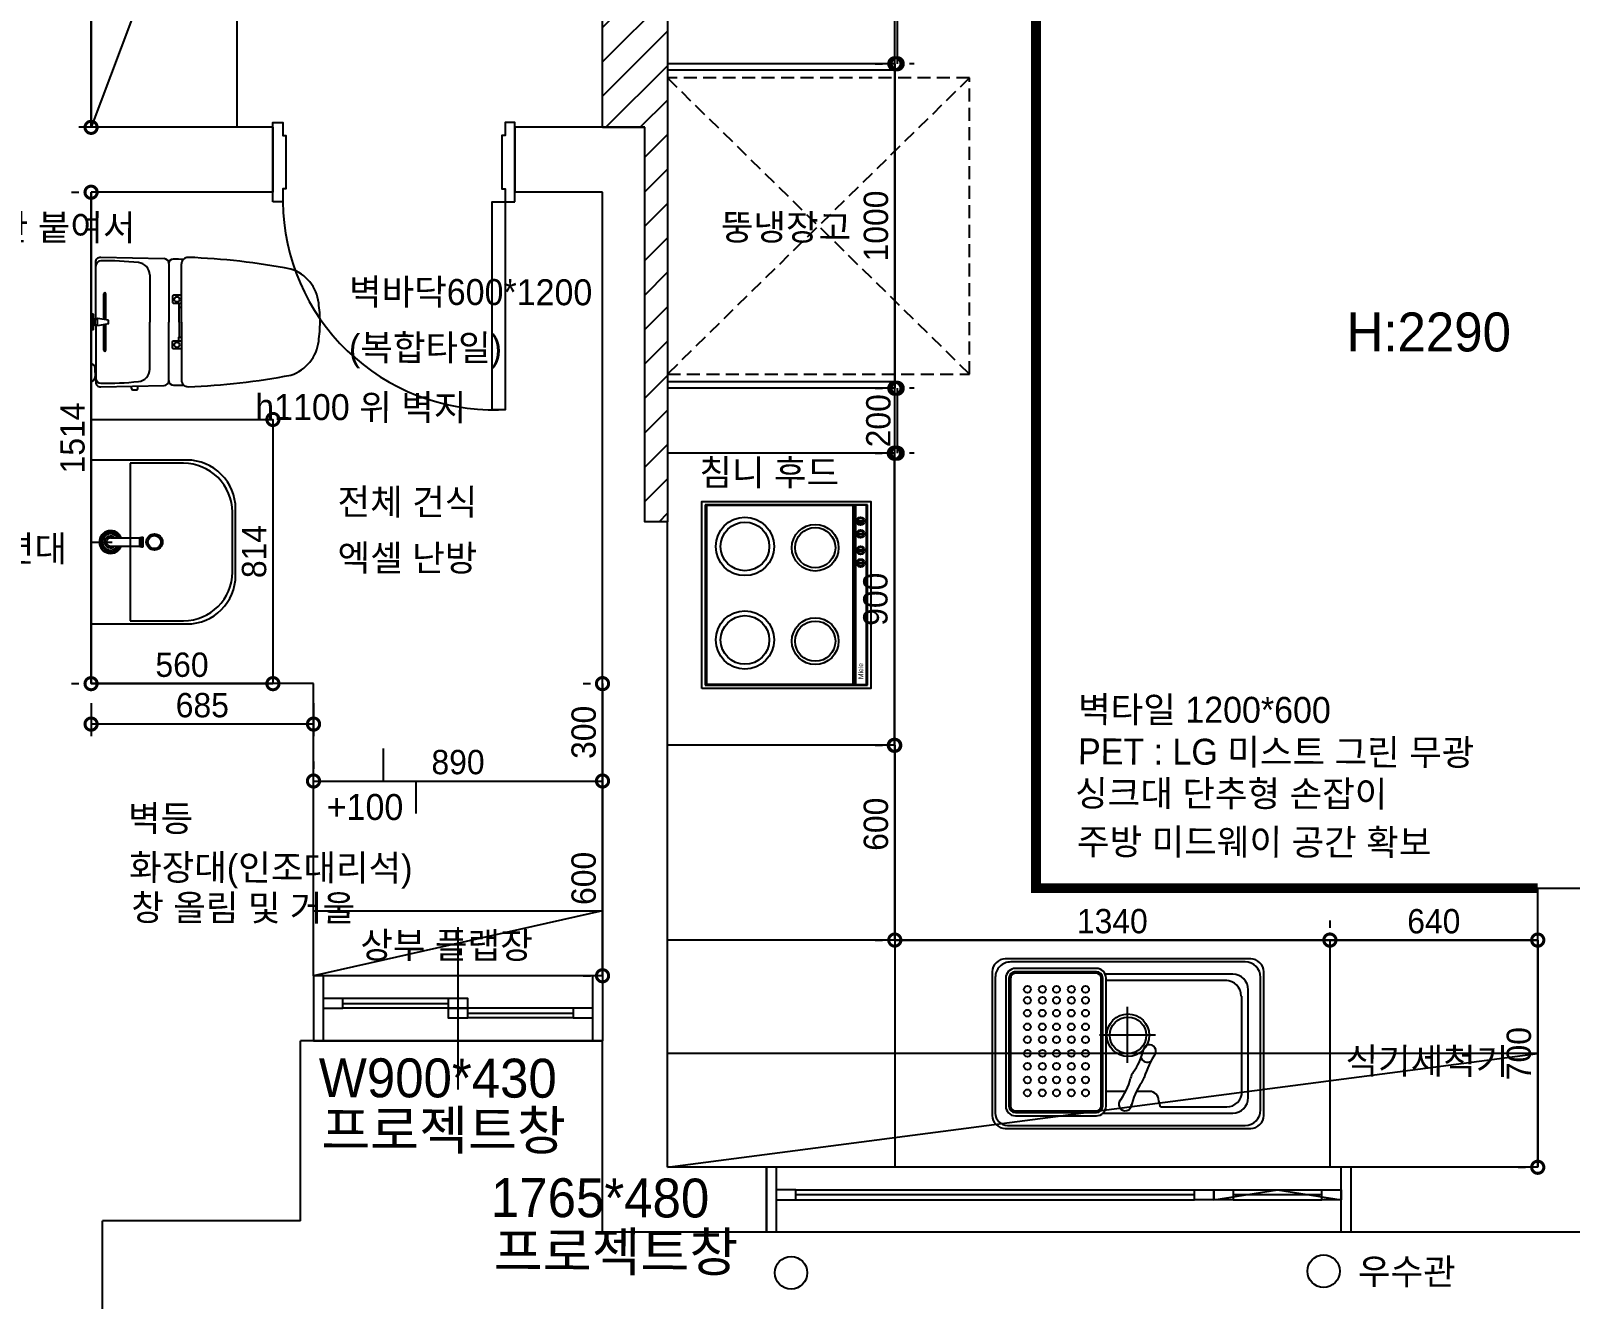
# Model space of a CAD drawing. Header units: inches. Extents: x -4181 to 116552, y 25636 to 44656.
# Drawn here: x 13087 to 17827, y 30185 to 34093 of the extents above; entities that cross this region are included whole.
import ezdxf

# ---------------------------------------------------------------- set-up
doc = ezdxf.new("R2010")
doc.units = ezdxf.units.IN
doc.header["$LTSCALE"] = 50
doc.header["$MEASUREMENT"] = 0
doc.linetypes.add('DH-HID2', pattern=[1.2, 0.8, -0.4])
doc.linetypes.add('HIDDEN', pattern=[0.375, 0.25, -0.125])
for name, color, linetype in [('0-ELC TEXT', 7, 'Continuous'), ('01-FUR', 6, 'Continuous'), ('02-wal', 2, 'Continuous'), ('03-WAL NEW', 3, 'Continuous'), ('06-LIGHT', 4, 'Continuous'), ('07-dim wal', 5, 'Continuous'), ('08-hat', 8, 'Continuous'), ('3.기호.계단선', 30, 'Continuous'), ('3TI-CE-LIGHT', 6, 'Continuous'), ('6fur', 6, 'Continuous'), ('CO-BATH', 6, 'Continuous'), ('CO-DO-FR', 7, 'Continuous'), ('CO-DOOR', 8, 'Continuous'), ('CO-FURB-DN', 9, 'Continuous'), ('FIN', 2, 'Continuous'), ('FU-FURM', 251, 'DH-HID2'), ('HL', 6, 'HIDDEN'), ('TOILET-1', 6, 'Continuous'), ('도면층2', 2, 'Continuous'), ('도면층4', 4, 'Continuous'), ('도면층5', 5, 'Continuous')]:
    doc.layers.add(name, color=color, linetype=linetype)
doc.styles.add('DH-TEXT', font='')
doc.styles.add('스타일1', font='HY울릉도M.TTF')
doc.styles.add('코레일둥고', font='Korail_Round_Gothic_Medium.ttf')
doc.styles.get('DH-TEXT').set_extended_font_data('HY울릉도L')
doc.dimstyles.new('30', dxfattribs={"dimscale": 30, "dimtxt": 2.5, "dimasz": 2.5, "dimexe": 1.25, "dimexo": 2, "dimtad": 1, "dimdec": 0, "dimtxsty": '스타일1', "dimblk": 'DOTSMALL', "dimcen": 2.5, "dimclrd": 1, "dimclre": 1, "dimclrt": 2, "dimadec": 0, "dimazin": 0, "dimtfac": 1, "dimtix": 1, "dimtmove": 0, "dimatfit": 3, "dimldrblk": 'DOTSMALL', "dimfxl": 1.25, "dimarcsym": 0})

# ---------------------------------------------------------------- blocks, each defined once
blk = doc.blocks.new('asfsd')
at = {"layer": '02-wal'}
for p, q in [((13940.6, 34087.4), (13940.6, 35287.4)), ((14500.6, 34087.4), (13940.6, 34087.4)), ((14500.6, 34087.4), (14500.6, 33887.4)), ((15515.6, 34087.4), (15245.6, 34087.4)), ((15245.6, 34087.4), (15245.6, 33887.4)), ((15515.6, 34087.4), (15645.6, 34087.4)), ((15645.6, 32872.4), (15645.6, 34087.4)), ((13940.6, 32373.4), (13940.6, 33887.4)), ((14500.6, 33887.4), (13940.6, 33887.4)), ((15515.6, 33887.4), (15245.6, 33887.4)), ((15515.6, 31473.4), (15515.6, 33887.4)), ((15715.6, 32872.4), (15645.6, 32872.4)), ((15715.6, 30883.4), (15715.6, 32872.4)), ((14625.6, 32373.4), (13940.6, 32373.4)), ((14625.6, 31473.4), (14625.6, 32373.4)), ((18395.6, 30883.4), (18395.6, 31743.4)), ((18395.6, 31743.4), (18840.6, 31743.4)), ((15515.6, 31473.4), (14625.6, 31473.4)), ((14585.6, 30718.4), (14585.6, 31273.4)), ((15515.6, 31273.4), (14585.6, 31273.4)), ((15515.6, 30683.4), (15515.6, 31273.4)), ((18395.6, 30883.4), (15715.6, 30883.4)), ((13975.6, 29703.4), (13975.6, 30718.4)), ((14585.6, 30718.4), (13975.6, 30718.4)), ((18595.6, 30683.4), (15515.6, 30683.4))]:
    blk.add_line(p, q, dxfattribs=at)
at = {"layer": 'CO-DO-FR'}
for points in [[(14500.6, 33857.4), (14500.6, 34102.4), (14530.6, 34102.4), (14530.6, 34062.4), (14540.6, 34062.4), (14540.6, 33897.4), (14530.6, 33897.4), (14530.6, 33857.4), (14500.6, 33857.4)], [(15245.6, 33857.4), (15245.6, 34102.4), (15215.6, 34102.4), (15215.6, 34062.4), (15205.6, 34062.4), (15205.6, 33897.4), (15215.6, 33897.4), (15215.6, 33857.4), (15245.6, 33857.4)]]:
    blk.add_lwpolyline(points, close=True, dxfattribs=at)
at = {"layer": 'CO-DOOR'}
blk.add_lwpolyline([(15175.6, 33217.4), (15175.6, 33857.4), (15215.6, 33857.4), (15215.6, 33217.4)], close=True, dxfattribs=at)
blk.add_arc((15180.3, 33867), 649.8, 180.8496, 271.3454, dxfattribs=at)
blk = doc.blocks.new('_DOTSMALL')
at = {"color": 0, "linetype": 'ByBlock', "const_width": 0.5}
blk.add_lwpolyline([(-0.0625, 0, 1), (0.0625, 0, 1)], format="xyb", close=True, dxfattribs=at)
blk = doc.blocks.new('*D960')
at = {"layer": '07-dim wal', "color": 1, "lineweight": -2}
for p, q in [((13662.4, 34995.7), (13234.9, 34995.7)), ((13272.4, 34995.7), (13272.4, 33795.7)), ((13662.4, 33795.7), (13234.9, 33795.7))]:
    blk.add_line(p, q, dxfattribs=at)
at = {"layer": 'Defpoints', "color": 0}
for p in [(13722.4, 34995.7), (13272.4, 33795.7), (13722.4, 33795.7)]:
    blk.add_point(p, dxfattribs=at)
at = {"layer": '07-dim wal', "color": 1, "lineweight": -2, "xscale": 75, "yscale": 75, "zscale": 75}
for p, rotation in [((13272.4, 34995.7), 90), ((13272.4, 33795.7), 270)]:
    blk.add_blockref('_DOTSMALL', p, dxfattribs=dict(at, rotation=rotation))
at = {"layer": '07-dim wal', "color": 2, "insert": (13214.7, 34395.7), "char_height": 75, "attachment_point": 5, "rotation": 90, "style": '스타일1'}
blk.add_mtext('1200', dxfattribs=at)
blk = doc.blocks.new('*D961')
at = {"layer": '07-dim wal', "color": 1, "lineweight": -2}
for p, q in [((13272.4, 32141.7), (13272.4, 32119.2)), ((13832.4, 32141.7), (13832.4, 32119.2)), ((13272.4, 32081.7), (13832.4, 32081.7))]:
    blk.add_line(p, q, dxfattribs=at)
at = {"layer": 'Defpoints', "color": 0}
for p in [(13272.4, 32081.7), (13832.4, 32081.7), (13832.4, 32081.7)]:
    blk.add_point(p, dxfattribs=at)
at = {"layer": '07-dim wal', "color": 1, "lineweight": -2, "xscale": 75, "yscale": 75, "zscale": 75, "rotation": 180}
blk.add_blockref('_DOTSMALL', (13272.4, 32081.7), dxfattribs=at)
at = {"layer": '07-dim wal', "color": 1, "lineweight": -2, "xscale": 75, "yscale": 75, "zscale": 75}
blk.add_blockref('_DOTSMALL', (13832.4, 32081.7), dxfattribs=at)
at = {"layer": '07-dim wal', "color": 2, "insert": (13552.4, 32139.5), "char_height": 75, "attachment_point": 5, "style": '스타일1'}
blk.add_mtext('560', dxfattribs=at)
blk = doc.blocks.new('*D962')
at = {"layer": '07-dim wal', "color": 1, "lineweight": -2}
for p, q in [((13212.4, 33595.7), (13234.9, 33595.7)), ((13272.4, 33595.7), (13272.4, 32081.7)), ((13212.4, 32081.7), (13234.9, 32081.7))]:
    blk.add_line(p, q, dxfattribs=at)
at = {"layer": 'Defpoints', "color": 0}
for p in [(13272.4, 33595.7), (13272.4, 32081.7), (13272.4, 32081.7)]:
    blk.add_point(p, dxfattribs=at)
at = {"layer": '07-dim wal', "color": 1, "lineweight": -2, "xscale": 75, "yscale": 75, "zscale": 75}
for p, rotation in [((13272.4, 33595.7), 90), ((13272.4, 32081.7), 270)]:
    blk.add_blockref('_DOTSMALL', p, dxfattribs=dict(at, rotation=rotation))
at = {"layer": '07-dim wal', "color": 2, "insert": (13215.4, 32838.7), "char_height": 75, "attachment_point": 5, "rotation": 90, "style": '스타일1'}
blk.add_mtext('1514', dxfattribs=at)
blk = doc.blocks.new('*D963')
at = {"layer": '07-dim wal', "color": 1, "lineweight": -2}
for p, q in [((13957.4, 31841.7), (13957.4, 31819.2)), ((14847.4, 31841.7), (14847.4, 31819.2)), ((13957.4, 31781.7), (14847.4, 31781.7))]:
    blk.add_line(p, q, dxfattribs=at)
at = {"layer": 'Defpoints', "color": 0}
for p in [(13957.4, 31781.7), (14847.4, 31781.7), (14847.4, 31781.7)]:
    blk.add_point(p, dxfattribs=at)
at = {"layer": '07-dim wal', "color": 1, "lineweight": -2, "xscale": 75, "yscale": 75, "zscale": 75, "rotation": 180}
blk.add_blockref('_DOTSMALL', (13957.4, 31781.7), dxfattribs=at)
at = {"layer": '07-dim wal', "color": 1, "lineweight": -2, "xscale": 75, "yscale": 75, "zscale": 75}
blk.add_blockref('_DOTSMALL', (14847.4, 31781.7), dxfattribs=at)
at = {"layer": '07-dim wal', "color": 2, "insert": (14402.4, 31839.5), "char_height": 75, "attachment_point": 5, "style": '스타일1'}
blk.add_mtext('890', dxfattribs=at)
blk = doc.blocks.new('*D954')
at = {"layer": '07-dim wal', "color": 1, "lineweight": -2}
for p, q in [((14787.4, 31781.7), (14809.9, 31781.7)), ((14847.4, 31781.7), (14847.4, 31181.7)), ((14787.4, 31181.7), (14809.9, 31181.7))]:
    blk.add_line(p, q, dxfattribs=at)
at = {"layer": 'Defpoints', "color": 0}
for p in [(14847.4, 31781.7), (14847.4, 31181.7), (14847.4, 31181.7)]:
    blk.add_point(p, dxfattribs=at)
at = {"layer": '07-dim wal', "color": 1, "lineweight": -2, "xscale": 75, "yscale": 75, "zscale": 75}
for p, rotation in [((14847.4, 31781.7), 90), ((14847.4, 31181.7), 270)]:
    blk.add_blockref('_DOTSMALL', p, dxfattribs=dict(at, rotation=rotation))
at = {"layer": '07-dim wal', "color": 2, "insert": (14789.6, 31481.7), "char_height": 75, "attachment_point": 5, "rotation": 90, "style": '스타일1'}
blk.add_mtext('600', dxfattribs=at)
blk = doc.blocks.new('*D955')
at = {"layer": '07-dim wal', "color": 1, "lineweight": -2}
for p, q in [((13272.4, 32021.7), (13272.4, 31919.6)), ((13957.4, 32021.7), (13957.4, 31919.6)), ((13957.4, 31957.1), (13272.4, 31957.1))]:
    blk.add_line(p, q, dxfattribs=at)
at = {"layer": 'Defpoints', "color": 0}
for p in [(13272.4, 32081.7), (13957.4, 32081.7), (13272.4, 31957.1)]:
    blk.add_point(p, dxfattribs=at)
at = {"layer": '07-dim wal', "color": 1, "lineweight": -2, "xscale": 75, "yscale": 75, "zscale": 75, "rotation": 180}
blk.add_blockref('_DOTSMALL', (13272.4, 31957.1), dxfattribs=at)
at = {"layer": '07-dim wal', "color": 1, "lineweight": -2, "xscale": 75, "yscale": 75, "zscale": 75}
blk.add_blockref('_DOTSMALL', (13957.4, 31957.1), dxfattribs=at)
at = {"layer": '07-dim wal', "color": 2, "insert": (13614.9, 32015), "char_height": 75, "attachment_point": 5, "style": '스타일1'}
blk.add_mtext('685', dxfattribs=at)
blk = doc.blocks.new('*D956')
at = {"layer": '07-dim wal', "color": 1, "lineweight": -2}
for p, q in [((14787.4, 32081.7), (14809.9, 32081.7)), ((14847.4, 32081.7), (14847.4, 31781.7)), ((14787.4, 31781.7), (14809.9, 31781.7))]:
    blk.add_line(p, q, dxfattribs=at)
at = {"layer": 'Defpoints', "color": 0}
for p in [(14847.4, 32081.7), (14847.4, 31781.7), (14847.4, 31781.7)]:
    blk.add_point(p, dxfattribs=at)
at = {"layer": '07-dim wal', "color": 1, "lineweight": -2, "xscale": 75, "yscale": 75, "zscale": 75}
for p, rotation in [((14847.4, 32081.7), 90), ((14847.4, 31781.7), 270)]:
    blk.add_blockref('_DOTSMALL', p, dxfattribs=dict(at, rotation=rotation))
at = {"layer": '07-dim wal', "color": 2, "insert": (14789.7, 31931.7), "char_height": 75, "attachment_point": 5, "rotation": 90, "style": '스타일1'}
blk.add_mtext('300', dxfattribs=at)
blk = doc.blocks.new('FB-009')
at = {"layer": 'CO-FURB-DN', "color": 251}
for p, q in [((10, 510), (10, 10)), ((278, 510), (10, 510)), ((13.4, 505.2), (13.4, 53.7)), ((275.4, 505.2), (13.4, 505.2)), ((566, 510), (266.8, 510)), ((563.4, 505.2), (266.8, 505.2)), ((563.4, 53.7), (563.4, 505.2)), ((566, 10), (566, 510)), ((10, 50), (278, 50)), ((13.4, 53.7), (275.4, 53.7)), ((266.8, 53.7), (563.4, 53.7)), ((266.8, 50), (566, 50)), ((10, 10), (278, 10)), ((12.2, 46.5), (12.2, 13.4)), ((276.4, 46.5), (12.2, 46.5)), ((12.2, 13.4), (276.4, 13.4)), ((564.4, 46.5), (266.8, 46.5)), ((266.8, 13.4), (564.4, 13.4)), ((266.8, 10), (566, 10)), ((385, 40.6), (385, 21.8)), ((388, 40.6), (388, 21.8)), ((424.2, 40.6), (424.2, 21.8)), ((427.2, 40.6), (427.2, 21.8)), ((474.9, 40.6), (474.9, 21.8)), ((477.9, 40.6), (477.9, 21.8)), ((514, 40.6), (514, 21.8)), ((517, 40.6), (517, 21.8)), ((564.4, 13.4), (564.4, 46.5))]:
    blk.add_line(p, q, dxfattribs=at)
at = {"layer": 'CO-FURB-DN'}
blk.add_lwpolyline([(0, 520), (576, 520), (576, 0), (0, 0)], close=True, dxfattribs=at)
at = {"layer": 'CO-FURB-DN', "color": 251}
for centre, radius in [((149.6, 387.2), 89.9), ((437.6, 387.2), 89.9), ((149.6, 387.2), 74.9), ((437.6, 387.2), 74.9), ((145.8, 170.8), 72), ((433.8, 170.8), 72), ((145.8, 170.8), 62), ((433.8, 170.8), 62), ((386.5, 31.2), 12.5), ((386.5, 31.2), 9.52), ((425.6, 31.2), 12.5), ((425.6, 31.2), 9.52), ((476.3, 31.2), 12.5), ((476.3, 31.2), 9.52), ((515.5, 31.2), 12.5), ((515.5, 31.2), 9.52)]:
    blk.add_circle(centre, radius, dxfattribs=at)
at = {"layer": 'CO-FURB-DN', "color": 251, "style": 'DH-TEXT'}
blk.add_text('Miele', height=15, dxfattribs=at).set_placement((29, 23.1))
blk = doc.blocks.new('*D980')
at = {"layer": '07-dim wal', "color": 1, "lineweight": -2}
for p, q in [((15754.9, 34945.7), (15754.9, 33991.7)), ((15807.4, 34945.7), (15792.4, 34945.7)), ((15807.4, 33991.7), (15792.4, 33991.7))]:
    blk.add_line(p, q, dxfattribs=at)
at = {"layer": 'Defpoints', "color": 0}
for p in [(15747.4, 34945.7), (15747.4, 33991.7), (15754.9, 33991.7)]:
    blk.add_point(p, dxfattribs=at)
at = {"layer": '07-dim wal', "color": 1, "lineweight": -2, "xscale": 75, "yscale": 75, "zscale": 75}
for p, rotation in [((15754.9, 34945.7), 90), ((15754.9, 33991.7), 270)]:
    blk.add_blockref('_DOTSMALL', p, dxfattribs=dict(at, rotation=rotation))
at = {"layer": '07-dim wal', "color": 2, "insert": (15697.2, 34468.7), "char_height": 75, "attachment_point": 5, "rotation": 90, "style": '스타일1'}
blk.add_mtext('954', dxfattribs=at)
blk = doc.blocks.new('*D981')
at = {"layer": '07-dim wal', "color": 1, "lineweight": -2}
for p, q in [((15687.4, 33991.7), (15709.9, 33991.7)), ((15747.4, 33991.7), (15747.4, 32991.7)), ((15687.4, 32991.7), (15709.9, 32991.7))]:
    blk.add_line(p, q, dxfattribs=at)
at = {"layer": 'Defpoints', "color": 0}
for p in [(15747.4, 33991.7), (15747.4, 32991.7), (15747.4, 32991.7)]:
    blk.add_point(p, dxfattribs=at)
at = {"layer": '07-dim wal', "color": 1, "lineweight": -2, "xscale": 75, "yscale": 75, "zscale": 75}
for p, rotation in [((15747.4, 33991.7), 90), ((15747.4, 32991.7), 270)]:
    blk.add_blockref('_DOTSMALL', p, dxfattribs=dict(at, rotation=rotation))
at = {"layer": '07-dim wal', "color": 2, "insert": (15689.7, 33491.7), "char_height": 75, "attachment_point": 5, "rotation": 90, "style": '스타일1'}
blk.add_mtext('1000', dxfattribs=at)
blk = doc.blocks.new('*D982')
at = {"layer": '07-dim wal', "color": 1, "lineweight": -2}
for p, q in [((15754.9, 32991.7), (15754.9, 32791.7)), ((15807.4, 32991.7), (15792.4, 32991.7)), ((15807.4, 32791.7), (15792.4, 32791.7))]:
    blk.add_line(p, q, dxfattribs=at)
at = {"layer": 'Defpoints', "color": 0}
for p in [(15747.4, 32991.7), (15747.4, 32791.7), (15754.9, 32791.7)]:
    blk.add_point(p, dxfattribs=at)
at = {"layer": '07-dim wal', "color": 1, "lineweight": -2, "xscale": 75, "yscale": 75, "zscale": 75}
for p, rotation in [((15754.9, 32991.7), 90), ((15754.9, 32791.7), 270)]:
    blk.add_blockref('_DOTSMALL', p, dxfattribs=dict(at, rotation=rotation))
at = {"layer": '07-dim wal', "color": 2, "insert": (15697.2, 32891.7), "char_height": 75, "attachment_point": 5, "rotation": 90, "style": '스타일1'}
blk.add_mtext('200', dxfattribs=at)
blk = doc.blocks.new('*D983')
at = {"layer": '07-dim wal', "color": 1, "lineweight": -2}
for p, q in [((15687.4, 32791.7), (15708.4, 32791.7)), ((15745.9, 32791.7), (15745.9, 31891.7)), ((15687.4, 31891.7), (15708.4, 31891.7))]:
    blk.add_line(p, q, dxfattribs=at)
at = {"layer": 'Defpoints', "color": 0}
for p in [(15747.4, 32791.7), (15745.9, 31891.7), (15747.4, 31891.7)]:
    blk.add_point(p, dxfattribs=at)
at = {"layer": '07-dim wal', "color": 1, "lineweight": -2, "xscale": 75, "yscale": 75, "zscale": 75}
for p, rotation in [((15745.9, 32791.7), 90), ((15745.9, 31891.7), 270)]:
    blk.add_blockref('_DOTSMALL', p, dxfattribs=dict(at, rotation=rotation))
at = {"layer": '07-dim wal', "color": 2, "insert": (15688.1, 32341.7), "char_height": 75, "attachment_point": 5, "rotation": 90, "style": '스타일1'}
blk.add_mtext('900', dxfattribs=at)
blk = doc.blocks.new('*D984')
at = {"layer": '07-dim wal', "color": 1, "lineweight": -2}
for p, q in [((15687.4, 31891.7), (15709.9, 31891.7)), ((15747.4, 31891.7), (15747.4, 31291.7)), ((15687.4, 31291.7), (15709.9, 31291.7))]:
    blk.add_line(p, q, dxfattribs=at)
at = {"layer": 'Defpoints', "color": 0}
for p in [(15747.4, 31891.7), (15747.4, 31291.7), (15747.4, 31291.7)]:
    blk.add_point(p, dxfattribs=at)
at = {"layer": '07-dim wal', "color": 1, "lineweight": -2, "xscale": 75, "yscale": 75, "zscale": 75}
for p, rotation in [((15747.4, 31891.7), 90), ((15747.4, 31291.7), 270)]:
    blk.add_blockref('_DOTSMALL', p, dxfattribs=dict(at, rotation=rotation))
at = {"layer": '07-dim wal', "color": 2, "insert": (15689.6, 31648.5), "char_height": 75, "attachment_point": 5, "rotation": 90, "style": '스타일1'}
blk.add_mtext('600', dxfattribs=at)
blk = doc.blocks.new('*D985')
at = {"layer": '07-dim wal', "color": 1, "lineweight": -2}
for p, q in [((15747.4, 31351.7), (15747.4, 31329.2)), ((17087.4, 31351.7), (17087.4, 31329.2)), ((15747.4, 31291.7), (17087.4, 31291.7))]:
    blk.add_line(p, q, dxfattribs=at)
at = {"layer": 'Defpoints', "color": 0}
for p in [(15747.4, 31291.7), (17087.4, 31291.7), (17087.4, 31291.7)]:
    blk.add_point(p, dxfattribs=at)
at = {"layer": '07-dim wal', "color": 1, "lineweight": -2, "xscale": 75, "yscale": 75, "zscale": 75, "rotation": 180}
blk.add_blockref('_DOTSMALL', (15747.4, 31291.7), dxfattribs=at)
at = {"layer": '07-dim wal', "color": 1, "lineweight": -2, "xscale": 75, "yscale": 75, "zscale": 75}
blk.add_blockref('_DOTSMALL', (17087.4, 31291.7), dxfattribs=at)
at = {"layer": '07-dim wal', "color": 2, "insert": (16417.4, 31349.4), "char_height": 75, "attachment_point": 5, "style": '스타일1'}
blk.add_mtext('1340', dxfattribs=at)
blk = doc.blocks.new('*D986')
at = {"layer": '07-dim wal', "color": 1, "lineweight": -2}
for p, q in [((17087.4, 31351.5), (17087.4, 31329)), ((17087.4, 31291.5), (17727.4, 31291.5)), ((17727.4, 31231.7), (17727.4, 31254))]:
    blk.add_line(p, q, dxfattribs=at)
at = {"layer": 'Defpoints', "color": 0}
for p in [(17087.4, 31291.5), (17727.4, 31291.7), (17727.4, 31291.5)]:
    blk.add_point(p, dxfattribs=at)
at = {"layer": '07-dim wal', "color": 1, "lineweight": -2, "xscale": 75, "yscale": 75, "zscale": 75, "rotation": 180}
blk.add_blockref('_DOTSMALL', (17087.4, 31291.5), dxfattribs=at)
at = {"layer": '07-dim wal', "color": 1, "lineweight": -2, "xscale": 75, "yscale": 75, "zscale": 75}
blk.add_blockref('_DOTSMALL', (17727.4, 31291.5), dxfattribs=at)
at = {"layer": '07-dim wal', "color": 2, "insert": (17407.4, 31349.3), "char_height": 75, "attachment_point": 5, "style": '스타일1'}
blk.add_mtext('640', dxfattribs=at)
blk = doc.blocks.new('*D987')
at = {"layer": '07-dim wal', "color": 1, "lineweight": -2}
for p, q in [((17667.4, 31291.7), (17689.9, 31291.7)), ((17727.4, 31291.7), (17727.4, 30591.7)), ((17667.4, 30591.7), (17689.9, 30591.7))]:
    blk.add_line(p, q, dxfattribs=at)
at = {"layer": 'Defpoints', "color": 0}
for p in [(17727.4, 31291.7), (17727.4, 30591.7), (17727.4, 30591.7)]:
    blk.add_point(p, dxfattribs=at)
at = {"layer": '07-dim wal', "color": 1, "lineweight": -2, "xscale": 75, "yscale": 75, "zscale": 75}
for p, rotation in [((17727.4, 31291.7), 90), ((17727.4, 30591.7), 270)]:
    blk.add_blockref('_DOTSMALL', p, dxfattribs=dict(at, rotation=rotation))
at = {"layer": '07-dim wal', "color": 2, "insert": (17669.7, 30941.7), "char_height": 75, "attachment_point": 5, "rotation": 90, "style": '스타일1'}
blk.add_mtext('700', dxfattribs=at)
blk = doc.blocks.new('A$C4B2D31F0')
at = {"layer": 'FIN', "color": 4}
for p, q in [((185, 690.9), (20.4, 690.9)), ((37.2, 692.3), (24.7, 692.3)), ((37.2, 692.3), (49.7, 692.3)), ((200.9, 690.9), (365.5, 690.9)), ((47.7, 523.7), (192.9, 523.7)), ((338.2, 523.7), (192.9, 523.7)), ((12.6, 465.9), (192.9, 465.9)), ((373.3, 465.9), (192.9, 465.9)), ((192.9, 426.6), (13.7, 426.6)), ((192.9, 426.6), (372.2, 426.6))]:
    blk.add_line(p, q, dxfattribs=at)
for points in [[(20.4, 690.9), (7.9, 690.9, 0.421209), (-7.1, 675.5), (-2.4, 480.5, 0.001659)], [(365.5, 690.9), (378, 690.9, -0.421209), (392.9, 675.5), (388.3, 480.5, -0.001659)], [(12.6, 465.9, 0.371724), (-1.8, 451.2, 0.003515), (-1, 420.3, 0.320541)], [(373.3, 465.9, -0.371724), (387.7, 451.2, -0.003515), (386.9, 420.3, -0.320541)]]:
    blk.add_lwpolyline(points, format="xyb", dxfattribs=at)
for centre, radius, start, end in [((1004.3, 663.1), 1000, 179.3116, 185.9437), ((20.4, 674.9), 16, 90, 179.3116), ((24.7, 707.3), 15, 180, 270), ((49.7, 707.3), 15, 270, 0), ((365.5, 674.9), 16, 0.6884, 90), ((-618.4, 663.1), 1000, 354.0563, 0.6884), ((49.4, 563.7), 40, 185.9437, 267.5129), ((336.5, 563.7), 40, 272.4871, 354.0563), ((12.6, 480.9), 15, 181.3651, 270), ((373.3, 480.9), 15, 270, 358.6349), ((13.7, 406.6), 20, 90, 182.3333), ((2197.7, 495.6), 2205.9, 182.3333, 190.6081), ((-1811.8, 495.6), 2205.9, 349.3919, 357.6667), ((372.2, 406.6), 20, 357.6667, 90), ((148.7, 128.9), 125.5, 198.2964, 263.4241), ((237.2, 128.9), 125.5, 276.5759, 341.7036), ((192.9, 405.9), 405.9, 261.6993, 270), ((192.9, 405.9), 405.9, 270, 278.3007)]:
    blk.add_arc(centre, radius, start, end, dxfattribs=at)
at = {"layer": 'HL', "linetype": 'Continuous'}
for p, q in [((106.4, 666.3), (184.4, 666.3)), ((168.9, 697.3), (168.9, 707.3)), ((168.9, 697.3), (216.9, 697.3)), ((186, 692.5), (180.6, 697.3)), ((181.6, 685.5), (186, 692.5)), ((187, 651.2), (181.6, 685.5)), ((181.6, 685.5), (204.3, 685.5)), ((186, 692.5), (199.9, 692.5)), ((198.9, 651.2), (204.3, 685.5)), ((199.9, 692.5), (205.3, 697.3)), ((204.3, 685.5), (199.9, 692.5)), ((201.4, 666.3), (279.4, 666.3)), ((216.9, 697.3), (216.9, 707.3)), ((106.4, 659.3), (185.5, 659.3)), ((187, 651.2), (198.9, 651.2)), ((200.4, 659.3), (279.4, 659.3)), ((-16, 576.9), (-16, 564.8)), ((-12, 580.9), (-4.8, 580.9)), ((-12, 560.8), (-4.3, 560.8)), ((192.9, 433.7), (146.6, 433.7)), ((192.9, 433.7), (239.3, 433.7))]:
    blk.add_line(p, q, dxfattribs=at)
for points in [[(110.4, 426.6), (110.4, 450.8, -0.414214), (114.4, 454.8), (130.9, 454.8, -0.414214), (134.9, 450.8), (134.9, 435.2), (134.9, 426.6)], [(134.9, 435.2), (144.6, 435.2, -0.414214), (146.6, 433.2), (146.6, 426.6)], [(251, 435.2), (241.3, 435.2, 0.414214), (239.3, 433.2), (239.3, 426.6)], [(275.5, 426.6), (275.5, 450.8, 0.414214), (271.5, 454.8), (255, 454.8, 0.414214), (251, 450.8), (251, 435.2), (251, 426.6)]]:
    blk.add_lwpolyline(points, format="xyb", dxfattribs=at)
for centre in [(122.9, 440.9), (262.9, 440.9)]:
    blk.add_circle(centre, 8, dxfattribs=at)
for centre, radius, start, end in [((106.4, 662.8), 3.5, 90, 270), ((279.4, 662.8), 3.5, 270, 90), ((-12, 576.9), 4, 90, 180), ((-12, 564.8), 4, 180, 270)]:
    blk.add_arc(centre, radius, start, end, dxfattribs=at)
blk = doc.blocks.new('*D990')
at = {"layer": '07-dim wal', "color": 1, "lineweight": -2}
for p, q in [((13772.4, 32895.7), (13794.9, 32895.7)), ((13832.4, 32895.7), (13832.4, 32081.7)), ((13772.4, 32081.7), (13794.9, 32081.7))]:
    blk.add_line(p, q, dxfattribs=at)
at = {"layer": 'Defpoints', "color": 0}
for p in [(13832.4, 32895.7), (13832.4, 32081.7), (13832.4, 32081.7)]:
    blk.add_point(p, dxfattribs=at)
at = {"layer": '07-dim wal', "color": 1, "lineweight": -2, "xscale": 75, "yscale": 75, "zscale": 75}
for p, rotation in [((13832.4, 32895.7), 90), ((13832.4, 32081.7), 270)]:
    blk.add_blockref('_DOTSMALL', p, dxfattribs=dict(at, rotation=rotation))
at = {"layer": '07-dim wal', "color": 2, "insert": (13774.7, 32488.7), "char_height": 75, "attachment_point": 5, "rotation": 90, "style": '스타일1'}
blk.add_mtext('814', dxfattribs=at)
blk = doc.blocks.new('B-003')
blk.add_line((0, 0), (0, -65))
at = {"layer": 'CO-BATH'}
for p, q in [((-252.5, 0), (-252.5, -295)), ((252.5, 0), (-252.5, 0)), ((252.5, -295), (252.5, 0)), ((-102.5, -445), (102.5, -445))]:
    blk.add_line(p, q, dxfattribs=at)
at = {"layer": 'CO-BATH', "color": 8}
for p, q in [((-12.5, -60), (-12.5, -150.5)), ((12.5, -60), (12.5, -150.5)), ((-242.5, -120), (-242.5, -285)), ((242.5, -120), (-242.5, -120)), ((242.5, -285), (242.5, -120)), ((-14.5, -155.5), (-14.5, -160.5)), ((-14.5, -160.5), (14.5, -160.5)), ((-13.5, -150.5), (-13.5, -155.5)), ((13.5, -150.5), (13.5, -155.5)), ((14.5, -155.5), (14.5, -160.5)), ((-92.5, -435), (92.5, -435))]:
    blk.add_line(p, q, dxfattribs=at)
at = {"layer": 'CO-BATH', "color": 251}
for p, q in [((-14.5, -155.5), (14.5, -155.5)), ((-13.5, -150.5), (13.5, -150.5))]:
    blk.add_line(p, q, dxfattribs=at)
at = {"layer": 'CO-BATH', "color": 8}
blk.add_circle((0, -195), 25, dxfattribs=at)
at = {"layer": 'CO-BATH', "color": 251}
blk.add_circle((0, -195), 20, dxfattribs=at)
at = {"layer": 'CO-BATH', "color": 8}
for centre, radius, start, end in [((0, -60), 35, 290.9248, 249.0751), ((0, -60), 12.5, 360, 180), ((-92.5, -285), 150, 180, 270), ((92.5, -285), 150, 270, 0)]:
    blk.add_arc(centre, radius, start, end, dxfattribs=at)
at = {"layer": 'CO-BATH', "color": 251}
for radius, start, end in [(30, 294.6243, 245.3757), (25, 300, 240), (18, 313.9829, 226.017)]:
    blk.add_arc((0, -60), radius, start, end, dxfattribs=at)
at = {"layer": 'CO-BATH'}
for centre, start, end in [((-102.5, -295), 180, 270), ((102.5, -295), 270, 0)]:
    blk.add_arc(centre, 150, start, end, dxfattribs=at)
blk = doc.blocks.new('FB-022')
at = {"layer": 'CO-FURB-DN', "color": 251}
for p, q in [((370.5, 513), (-361, 513)), ((76.4, 475), (-323, 475)), ((346.5, 483.5), (97.4, 483.5)), ((408.5, 57), (408.5, 475)), ((-408.5, 465.5), (-408.5, 57)), ((-370.5, 427.5), (-370.5, 95)), ((-99.8, 456), (-304, 456)), ((-99.8, 456), (-95, 437)), ((67.4, 453.5), (67.4, 59.5)), ((77.4, 453.5), (77.4, 59.5)), ((82.4, 453.5), (82.4, 59.5)), ((346.5, 473.5), (97.4, 473.5)), ((346.5, 468.5), (97.4, 468.5)), ((361.5, 59.5), (361.5, 453.5)), ((366.5, 59.5), (366.5, 453.5)), ((376.5, 59.5), (376.5, 453.5)), ((-350.7, 409), (-350.7, 114.5)), ((-66.5, 408.5), (-25.7, 408.5)), ((6.7, 408.5), (67.4, 408.5)), ((1.8, 320.6), (1.8, 148.2)), ((88, 234.4), (-84.4, 234.4)), ((-323, 47.5), (69.9, 47.5)), ((-304, 66.5), (67.4, 66.5)), ((-361, 9.5), (361, 9.5)), ((97.4, 44.5), (346.5, 44.5)), ((97.4, 39.5), (346.5, 39.5)), ((97.4, 29.5), (346.5, 29.5))]:
    blk.add_line(p, q, dxfattribs=at)
at = {"layer": 'CO-FURB-DN'}
blk.add_lwpolyline([(-378, 0), (378, 0, 0.414214), (418, 40), (418, 482.5, 0.414214), (378, 522.5), (-378, 522.5, 0.414214), (-418, 482.5), (-418, 40, 0.414214)], format="xyb", close=True, dxfattribs=at)
at = {"layer": 'CO-FURB-DN', "color": 251}
for centre, radius in [((130.7, 412.8), 10.7), ((130.7, 373.1), 10.7), ((174.1, 412.8), 10.7), ((174.1, 373.1), 10.7), ((220.1, 412.8), 10.7), ((220.1, 373.1), 10.7), ((263.5, 412.8), 10.7), ((263.5, 373.1), 10.7), ((309.5, 412.8), 10.7), ((309.5, 373.1), 10.7), ((130.7, 331), 10.7), ((174.1, 331), 10.7), ((220.1, 331), 10.7), ((263.5, 331), 10.7), ((309.5, 331), 10.7), ((-0.1, 235.3), 65.6), ((-0.1, 235.3), 56.1), ((130.7, 291.3), 10.7), ((174.1, 291.3), 10.7), ((220.1, 291.3), 10.7), ((263.5, 291.3), 10.7), ((309.5, 291.3), 10.7), ((130.7, 249.1), 10.7), ((174.1, 249.1), 10.7), ((220.1, 249.1), 10.7), ((263.5, 249.1), 10.7), ((309.5, 249.1), 10.7), ((130.7, 209.4), 10.7), ((174.1, 209.4), 10.7), ((220.1, 209.4), 10.7), ((263.5, 209.4), 10.7), ((309.5, 209.4), 10.7), ((130.7, 167.2), 10.7), ((174.1, 167.2), 10.7), ((220.1, 167.2), 10.7), ((263.5, 167.2), 10.7), ((309.5, 167.2), 10.7), ((130.7, 127.5), 10.7), ((130.7, 94), 10.7), ((174.1, 127.5), 10.7), ((174.1, 94), 10.7), ((220.1, 127.5), 10.7), ((220.1, 94), 10.7), ((263.5, 127.5), 10.7), ((263.5, 94), 10.7), ((309.5, 127.5), 10.7), ((309.5, 94), 10.7)]:
    blk.add_circle(centre, radius, dxfattribs=at)
for centre, radius, start, end in [((-361, 465.5), 47.5, 90, 180), ((-323, 427.5), 47.5, 90, 180), ((97.4, 453.5), 30, 90, 180), ((346.5, 453.5), 30, 0, 90), ((370.5, 475), 38, 0, 90), ((-304, 408.5), 47.5, 90, 180), ((-66.5, 437), 28.5, 180, 270), ((-191.5, 490.3), 185.1, 323.5863, 349.4447), ((8.7, 448.1), 20, 310.6945, 180.7549), ((172.2, 325.1), 185.1, 141.4118, 166.8606), ((97.4, 453.5), 20, 90, 180), ((97.4, 453.5), 15, 90, 180), ((346.5, 453.5), 20, 0, 90), ((346.5, 453.5), 15, 0, 90), ((-2.3, 350.7), 50, 143.5863, 163.4491), ((66.5, 437), 28.5, 270, 271.7483), ((-309.2, 441.9), 270.1, 325.9944, 343.4491), ((132.7, 239.2), 185.1, 143.6787, 165.202), ((-56.8, 378.5), 50, 323.6787, 346.8606), ((-66.2, 284.6), 20, 161.8768, 5.5388), ((-59.8, 298.7), 20, 16.6147, 121.8543), ((-323, 95), 47.5, 180, 270), ((-301.3, 114.5), 47.5, 180, 270), ((-361, 57), 47.5, 180, 270), ((97.4, 59.5), 30, 180, 270), ((97.4, 59.5), 20, 180, 270), ((97.4, 59.5), 15, 180, 270), ((346.5, 59.5), 30, 270, 0), ((346.5, 59.5), 20, 270, 0), ((346.5, 59.5), 15, 270, 0), ((361, 57), 47.5, 270, 0)]:
    blk.add_arc(centre, radius, start, end, dxfattribs=at)

msp = doc.modelspace()

# ---------------------------------------------------------------- hatches: boundary and pattern name
at = {"layer": '03-WAL NEW'}
h = msp.add_hatch(dxfattribs=at)
h.set_pattern_fill('ANSI31', color=256, scale=600)
h.set_pattern_definition([(45, (-668.18, -291.71), (-53.03301, 53.03301), [])])
h.paths.add_polyline_path([(15047.4, 34995.7), (15009.3, 34995.7), (14977.4, 34947.4), (14977.4, 34995.7), (14847.4, 34995.7), (14847.4, 33795.7), (14977.4, 33795.7), (14977.4, 32580.7), (15047.4, 32580.7)])

# ---------------------------------------------------------------- linework, layer by layer
at = {"layer": '0-ELC TEXT'}
msp.add_lwpolyline([(14172, 31881.7), (14172, 31781.7), (14272, 31781.7), (14272, 31681.7)], dxfattribs=at)
at = {"layer": '01-FUR'}
msp.add_line((13722.4, 33795.7), (13722.4, 34995.7), dxfattribs=at)
at = {"layer": '02-wal'}
for p, q in [((15352.4, 30391.7), (15352.4, 30591.7)), ((17152.4, 30391.7), (17152.4, 30591.7))]:
    msp.add_line(p, q, dxfattribs=at)
at = {"layer": '03-WAL NEW'}
for points in [[(14977.4, 33795.7), (14847.4, 33795.7), (14847.4, 34995.7), (15047.4, 34995.7), (15047.4, 33795.7)], [(14977.4, 34995.7), (15047.4, 34995.7), (15047.4, 32580.7), (14977.4, 32580.7), (14977.4, 33795.7)]]:
    msp.add_lwpolyline(points, dxfattribs=at)
at = {"layer": '06-LIGHT', "color": 140, "const_width": 30}
msp.add_lwpolyline([(16182.4, 34945.7), (16182.4, 31451.7), (17727.4, 31451.7)], dxfattribs=at)
at = {"layer": '08-hat'}
for p, q in [((15747.4, 33991.7), (15047.4, 33991.7)), ((15747.4, 32991.7), (15047.4, 32991.7)), ((15747.4, 32791.7), (15047.4, 32791.7)), ((15747.4, 31891.7), (15047.4, 31891.7)), ((15747.4, 31291.7), (15047.4, 31291.7)), ((15747.4, 31291.7), (15747.4, 30591.7)), ((17087.4, 31291.7), (17087.4, 30591.7))]:
    msp.add_line(p, q, dxfattribs=at)
at = {"layer": '08-hat', "color": 8}
for p, q in [((15747.4, 33971.7), (15047.4, 33971.7)), ((15747.4, 33011.7), (15047.4, 33011.7))]:
    msp.add_line(p, q, dxfattribs=at)
at = {"layer": '08-hat'}
msp.add_lwpolyline([(17727.4, 30591.7), (17727.4, 31291.7), (15747.4, 31291.7), (15747.4, 34945.7)], dxfattribs=at)
at = {"layer": '3.기호.계단선'}
for centre in [(15428, 30266.5), (17068, 30271.5)]:
    msp.add_circle(centre, 50, dxfattribs=at)
at = {"layer": '3TI-CE-LIGHT'}
for points in [[(13957.4, 31381.7), (14847.4, 31381.7), (13957.4, 31181.7)], [(15047.4, 30591.7), (17727.4, 30941.7), (15047.4, 30941.7)]]:
    msp.add_lwpolyline(points, dxfattribs=at)
at = {"layer": '6fur'}
msp.add_line((13722.4, 34995.7), (13272.4, 33795.7), dxfattribs=at)
for points in [[(13272.4, 32895.7), (13832.4, 32895.7), (13832.4, 32081.7), (13272.4, 32081.7), (13272.4, 33595.7)], [(13957.4, 31181.7), (13957.4, 31781.7), (14847.4, 31781.7), (14847.4, 31181.7), (13957.4, 31181.7)]]:
    msp.add_lwpolyline(points, dxfattribs=at)
at = {"layer": 'FU-FURM', "color": 8}
for p, q in [((15047.4, 33947.7), (15977.4, 33035.7)), ((15977.4, 33947.7), (15047.4, 33035.7))]:
    msp.add_line(p, q, dxfattribs=at)
msp.add_lwpolyline([(15047.4, 33947.7), (15047.4, 33035.7), (15977.4, 33035.7), (15977.4, 33947.7)], close=True, dxfattribs=at)
at = {"layer": '도면층2'}
for p, q in [((13957.4, 31181.7), (13957.4, 30981.7)), ((14847.4, 31181.7), (14847.4, 30981.7))]:
    msp.add_line(p, q, dxfattribs=at)
at = {"layer": '도면층4'}
for p, q in [((14402.4, 30831.7), (14402.4, 31331.7)), ((14847.4, 31181.7), (13957.4, 31181.7)), ((13987.4, 31181.7), (13987.4, 30981.7)), ((14817.4, 30981.7), (14817.4, 31181.7)), ((14047.4, 31096.7), (14372.4, 31096.7)), ((14432.4, 31066.7), (14757.4, 31066.7)), ((13957.4, 30981.7), (14847.4, 30981.7)), ((17152.4, 30591.7), (15352.4, 30591.7)), ((15352.4, 30591.7), (15352.4, 30391.7)), ((15382.4, 30591.7), (15382.4, 30391.7)), ((17122.4, 30391.7), (17122.4, 30591.7)), ((17152.4, 30391.7), (17152.4, 30591.7)), ((16669.9, 30506.7), (15442.4, 30506.7)), ((17062.4, 30506.7), (16789.9, 30506.7))]:
    msp.add_line(p, q, dxfattribs=at)
for points in [[(13987.4, 31111.7), (13987.4, 31081.7), (14047.4, 31081.7), (14047.4, 31111.7)], [(14372.4, 31111.7), (14372.4, 31081.7), (14432.4, 31081.7), (14432.4, 31111.7)], [(14372.4, 31081.7), (14372.4, 31051.7), (14432.4, 31051.7), (14432.4, 31081.7)], [(14757.4, 31081.7), (14757.4, 31051.7), (14817.4, 31051.7), (14817.4, 31081.7)], [(15382.4, 30521.7), (15382.4, 30491.7), (15442.4, 30491.7), (15442.4, 30521.7)], [(16729.9, 30521.7), (16729.9, 30491.7), (16669.9, 30491.7), (16669.9, 30521.7)], [(16789.9, 30521.7), (16789.9, 30491.7), (16729.9, 30491.7), (16729.9, 30521.7)], [(17122.4, 30521.7), (17122.4, 30491.7), (17062.4, 30491.7), (17062.4, 30521.7)]]:
    msp.add_lwpolyline(points, close=True, dxfattribs=at)
msp.add_lwpolyline([(16729.9, 30491.7), (16926.2, 30521.7), (17122.4, 30491.7)], dxfattribs=at)
at = {"layer": '도면층5'}
for p, q in [((14372.4, 31111.7), (14047.4, 31111.7)), ((14372.4, 31081.7), (14047.4, 31081.7)), ((14757.4, 31081.7), (14432.4, 31081.7)), ((14757.4, 31051.7), (14432.4, 31051.7)), ((15442.4, 30521.7), (16669.9, 30521.7)), ((15442.4, 30491.7), (16669.9, 30491.7)), ((16789.9, 30521.7), (17062.4, 30521.7)), ((16789.9, 30491.7), (17062.4, 30491.7))]:
    msp.add_line(p, q, dxfattribs=at)

# ---------------------------------------------------------------- block references
at = {"layer": '07-dim wal', "rotation": 89.99999999999999}
msp.add_blockref('B-003', (13272.4, 32518), dxfattribs=at)
at = {"layer": '6fur'}
msp.add_blockref('asfsd', (-668.2, -291.7), dxfattribs=at)
at = {"layer": 'CO-FURB-DN'}
for name, p, rotation in [('FB-009', (15673.2, 32066.7), 90), ('FB-022', (16465.5, 31233.7), 180)]:
    msp.add_blockref(name, p, dxfattribs=dict(at, rotation=rotation))
at = {"layer": 'TOILET-1', "rotation": 90.00000000000001}
msp.add_blockref('A$C4B2D31F0', (13977.5, 33002.8), dxfattribs=at)

# ---------------------------------------------------------------- texts
at = {"layer": '0-ELC TEXT', "style": '코레일둥고'}
for s, height, p in [('변기 최대한 붙여서', 80, (12547.9, 33449.3)), ('뚱냉장고', 80, (15211.6, 33448.7)), ('벽바닥600*1200', 80, (14066.5, 33249.3)), ('(복합타일)', 80, (14066.5, 33077.8)), ('h1100 위 벽지', 80, (13777.7, 32894.3)), ('침니 후드', 80, (15145.5, 32692.7)), ('전체 건식', 80, (14031.2, 32602.3)), ('대리석 세면대', 80, (12566.9, 32459.3)), ('엑셀 난방', 80, (14031.2, 32429.7)), ('벽타일 1200*600', 80, (16311.7, 31962.5)), ('PET : LG 미스트 그린 무광', 80, (16311.7, 31833)), ('싱크대 단추형 손잡이', 80, (16302.6, 31704.6)), ('벽등', 80, (13385.8, 31626.7)), ('+100', 80, (13998, 31662.1)), ('주방 미드웨이 공간 확보', 80, (16308.6, 31555.3)), ('화장대(인조대리석)', 80, (13389.2, 31476.4)), ('창 올림 및 거울', 80, (13395.8, 31352.1)), ('상부 플랩장', 80, (14101.5, 31236.5)), ('식기세척기', 80, (17135.2, 30879.9)), ('W900*430', 120, (13973.3, 30807.8)), ('프로젝트창', 120, (13981.2, 30647.3)), ('1765*480', 120, (14503.7, 30438.5)), ('프로젝트창', 120, (14512.5, 30272.8)), ('우수관', 80, (17173.5, 30231))]:
    msp.add_text(s, height=height, rotation=359.8473, dxfattribs=at).set_placement(p)
msp.add_text('H:2290', height=120, dxfattribs=at).set_placement((17138.7, 33105.2))

# ---------------------------------------------------------------- dimensions: what is measured, and where the dimension line sits
at = {"layer": '07-dim wal'}
for base, p1, p2, picture, middle in [((13272.4, 33795.7), (13722.4, 34995.7), (13722.4, 33795.7), '*D960', (13214.7, 34395.7)), ((13272.4, 32081.7), (13272.4, 33595.7), (13272.4, 32081.7), '*D962', (13215.4, 32838.7)), ((13832.4, 32081.7), (13832.4, 32895.7), (13832.4, 32081.7), '*D990', (13774.7, 32488.7)), ((14847.4, 31181.7), (14847.4, 31781.7), (14847.4, 31181.7), '*D954', (14789.6, 31481.7)), ((17727.4, 30591.7), (17727.4, 31291.7), (17727.4, 30591.7), '*D987', (17669.7, 30941.7))]:
    dim = msp.add_linear_dim(base=base, p1=p1, p2=p2, angle=90, dimstyle='30', override={"dimtfill": 0}, dxfattribs=at)
    dim.commit()
    dim.dimension.update_dxf_attribs({"geometry": picture, "text_midpoint": middle})
for base, p1, p2, picture, middle in [((15754.9, 33991.7), (15747.4, 34945.7), (15747.4, 33991.7), '*D980', (15754.9, 34468.7)), ((15747.4, 32991.7), (15747.4, 33991.7), (15747.4, 32991.7), '*D981', (15747.4, 33491.7)), ((15754.9, 32791.7), (15747.4, 32991.7), (15747.4, 32791.7), '*D982', (15754.9, 32891.7)), ((15745.9, 31891.7), (15747.4, 32791.7), (15747.4, 31891.7), '*D983', (15745.9, 32341.7)), ((14847.4, 31781.7), (14847.4, 32081.7), (14847.4, 31781.7), '*D956', (14847.4, 31931.7)), ((15747.4, 31291.7), (15747.4, 31891.7), (15747.4, 31291.7), '*D984', (15747.4, 31648.5))]:
    dim = msp.add_linear_dim(base=base, p1=p1, p2=p2, angle=90, dimstyle='30', override={"dimtfill": 0}, dxfattribs=at)
    dim.commit()
    dim.dimension.update_dxf_attribs({"geometry": picture, "text_midpoint": middle, "dimtype": 160})
for base, p1, p2, picture, middle in [((13832.4, 32081.7), (13272.4, 32081.7), (13832.4, 32081.7), '*D961', (13552.4, 32139.5)), ((13272.4, 31957.1), (13957.4, 32081.7), (13272.4, 32081.7), '*D955', (13614.9, 32015)), ((14847.4, 31781.7), (13957.4, 31781.7), (14847.4, 31781.7), '*D963', (14402.4, 31839.5)), ((17087.4, 31291.7), (15747.4, 31291.7), (17087.4, 31291.7), '*D985', (16417.4, 31349.4)), ((17727.4, 31291.5), (17087.4, 31291.5), (17727.4, 31291.7), '*D986', (17407.4, 31349.3))]:
    dim = msp.add_linear_dim(base=base, p1=p1, p2=p2, dimstyle='30', override={"dimtfill": 0}, dxfattribs=at)
    dim.commit()
    dim.dimension.update_dxf_attribs({"geometry": picture, "text_midpoint": middle})

doc.saveas('drawing.dxf')
